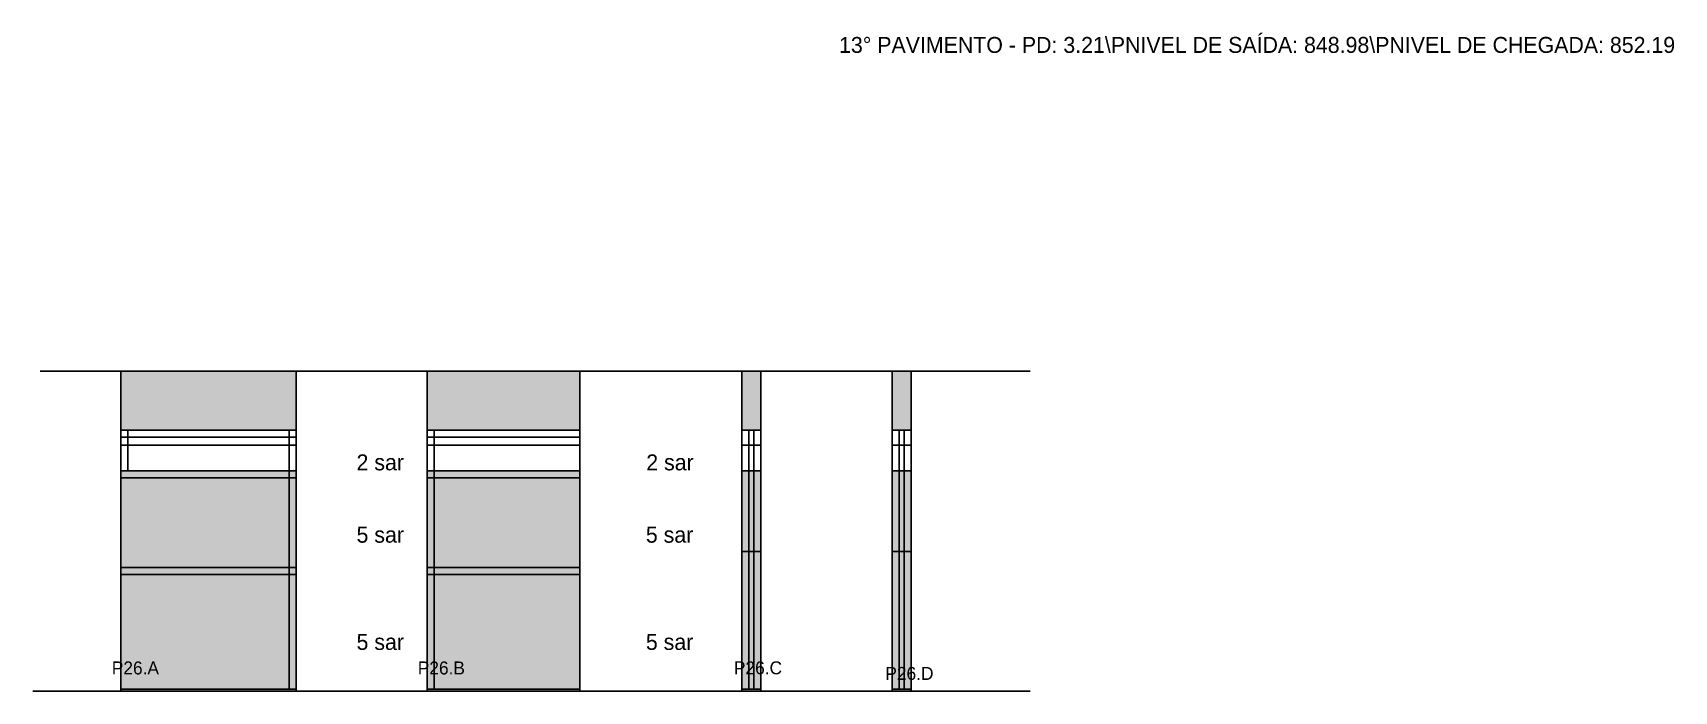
# Model space of a CAD drawing. Header units: metres. Extents: x 7983 to 9629, y 5296 to 5957.
import ezdxf

# ---------------------------------------------------------------- set-up
doc = ezdxf.new("R2010")
doc.units = ezdxf.units.M
for name, color, linetype in [('COTA', 7, 'Continuous'), ('Hachura', 7, 'Continuous'), ('NOMENCLATURA', 7, 'Continuous'), ('Nível', 7, 'Continuous'), ('Painéis', 7, 'Continuous'), ('SARR_2.2x7', 7, 'Continuous'), ('Texto Seção', 7, 'Continuous')]:
    doc.layers.add(name, color=color, linetype=linetype)

msp = doc.modelspace()

# ---------------------------------------------------------------- hatches: boundary and pattern name
at = {"layer": 'COTA'}
h = msp.add_hatch(color=7, dxfattribs=at)
h.dxf.hatch_style = 1
h.paths.add_polyline_path([(8247.2, 5617.4), (8071.2, 5617.4), (8071.2, 5617.4), (8071.2, 5558.4), (8071.2, 5558.4), (8247.2, 5558.4), (8247.2, 5558.4), (8247.2, 5617.4)])
h = msp.add_hatch(color=7, dxfattribs=at)
h.dxf.hatch_style = 1
h.paths.add_polyline_path([(8531.6, 5617.4), (8378.6, 5617.4), (8378.6, 5617.4), (8378.6, 5558.4), (8378.6, 5558.4), (8531.6, 5558.4), (8531.6, 5558.4), (8531.6, 5617.4)])
h = msp.add_hatch(color=7, dxfattribs=at)
h.dxf.hatch_style = 1
h.paths.add_polyline_path([(8713.3, 5617.4), (8694.3, 5617.4), (8694.3, 5617.4), (8694.3, 5558.4), (8694.3, 5558.4), (8713.3, 5558.4), (8713.3, 5558.4), (8713.3, 5617.4)])
h = msp.add_hatch(color=7, dxfattribs=at)
h.dxf.hatch_style = 1
h.paths.add_polyline_path([(8864.1, 5617.4), (8845.1, 5617.4), (8845.1, 5617.4), (8845.1, 5558.4), (8845.1, 5558.4), (8864.1, 5558.4), (8864.1, 5558.4), (8864.1, 5617.4)])
at = {"layer": 'Hachura'}
h = msp.add_hatch(color=7, dxfattribs=at)
h.dxf.hatch_style = 1
h.paths.add_polyline_path([(8247.2, 5517.4), (8071.2, 5517.4), (8071.2, 5517.4), (8071.2, 5296.4), (8071.2, 5296.4), (8247.2, 5296.4), (8247.2, 5296.4), (8247.2, 5517.4)])
h = msp.add_hatch(color=7, dxfattribs=at)
h.dxf.hatch_style = 1
h.paths.add_polyline_path([(8531.6, 5517.4), (8378.6, 5517.4), (8378.6, 5517.4), (8378.6, 5296.4), (8378.6, 5296.4), (8531.6, 5296.4), (8531.6, 5296.4), (8531.6, 5517.4)])
h = msp.add_hatch(color=7, dxfattribs=at)
h.dxf.hatch_style = 1
h.paths.add_polyline_path([(8713.3, 5517.4), (8694.3, 5517.4), (8694.3, 5517.4), (8694.3, 5296.4), (8694.3, 5296.4), (8713.3, 5296.4), (8713.3, 5296.4), (8713.3, 5517.4)])
h = msp.add_hatch(color=7, dxfattribs=at)
h.dxf.hatch_style = 1
h.paths.add_polyline_path([(8864.1, 5517.4), (8845.1, 5517.4), (8845.1, 5517.4), (8845.1, 5296.4), (8845.1, 5296.4), (8864.1, 5296.4), (8864.1, 5296.4), (8864.1, 5517.4)])

# ---------------------------------------------------------------- linework, layer by layer
at = {"layer": 'COTA', "color": 7, "lineweight": 25}
for p, q in [((8247.2, 5617.4), (8071.2, 5617.4)), ((8071.2, 5558.4), (8071.2, 5617.4)), ((8247.2, 5558.4), (8247.2, 5617.4)), ((8531.6, 5617.4), (8378.6, 5617.4)), ((8378.6, 5558.4), (8378.6, 5617.4)), ((8531.6, 5558.4), (8531.6, 5617.4))]:
    msp.add_line(p, q, dxfattribs=at)
for points in [[(8713.3, 5558.4), (8713.3, 5617.4), (8694.3, 5617.4), (8694.3, 5558.4)], [(8864.1, 5558.4), (8864.1, 5617.4), (8845.1, 5617.4), (8845.1, 5558.4)]]:
    msp.add_lwpolyline(points, dxfattribs=at)
at = {"layer": 'Nível', "color": 7, "lineweight": 25}
for p, q in [((7990.4, 5617.4), (8983.2, 5617.4)), ((7983, 5296.4), (8983.2, 5296.4))]:
    msp.add_line(p, q, dxfattribs=at)
at = {"layer": 'Painéis', "color": 7, "lineweight": 25}
for p, q in [((8071.2, 5517.4), (8071.2, 5558.4)), ((8247.2, 5558.4), (8071.2, 5558.4)), ((8247.2, 5517.4), (8247.2, 5558.4)), ((8531.6, 5558.4), (8378.6, 5558.4)), ((8378.6, 5517.4), (8378.6, 5558.4)), ((8531.6, 5517.4), (8531.6, 5558.4)), ((8694.3, 5558.4), (8713.3, 5558.4)), ((8694.3, 5517.4), (8694.3, 5558.4)), ((8713.3, 5517.4), (8713.3, 5558.4)), ((8845.1, 5558.4), (8864.1, 5558.4)), ((8845.1, 5517.4), (8845.1, 5558.4)), ((8864.1, 5517.4), (8864.1, 5558.4)), ((8071.2, 5543.4), (8247.2, 5543.4)), ((8378.6, 5543.4), (8531.6, 5543.4)), ((8694.3, 5543.4), (8713.3, 5543.4)), ((8845.1, 5543.4), (8864.1, 5543.4)), ((8071.2, 5517.4), (8071.2, 5420.4)), ((8247.2, 5517.4), (8071.2, 5517.4)), ((8247.2, 5420.4), (8247.2, 5517.4)), ((8378.6, 5517.4), (8378.6, 5420.4)), ((8531.6, 5517.4), (8378.6, 5517.4)), ((8531.6, 5420.4), (8531.6, 5517.4)), ((8694.3, 5517.4), (8694.3, 5298.4)), ((8694.3, 5517.4), (8713.3, 5517.4)), ((8713.3, 5298.4), (8713.3, 5517.4)), ((8845.1, 5517.4), (8845.1, 5436.4)), ((8845.1, 5517.4), (8864.1, 5517.4)), ((8864.1, 5436.4), (8864.1, 5517.4)), ((8713.3, 5436.4), (8694.3, 5436.4)), ((8845.1, 5436.4), (8845.1, 5298.4)), ((8864.1, 5436.4), (8845.1, 5436.4)), ((8864.1, 5298.4), (8864.1, 5436.4)), ((8071.2, 5420.4), (8071.2, 5296.4)), ((8071.2, 5420.4), (8247.2, 5420.4)), ((8247.2, 5420.4), (8071.2, 5420.4)), ((8247.2, 5296.4), (8247.2, 5420.4)), ((8378.6, 5420.4), (8378.6, 5296.4)), ((8378.6, 5420.4), (8531.6, 5420.4)), ((8531.6, 5420.4), (8378.6, 5420.4)), ((8531.6, 5296.4), (8531.6, 5420.4)), ((8071.2, 5298.4), (8247.2, 5298.4)), ((8378.6, 5298.4), (8531.6, 5298.4)), ((8694.3, 5298.4), (8713.3, 5298.4)), ((8845.1, 5298.4), (8864.1, 5298.4))]:
    msp.add_line(p, q, dxfattribs=at)
for points in [[(8247.2, 5298.4), (8071.2, 5298.4), (8071.2, 5296.4), (8247.2, 5296.4)], [(8531.6, 5298.4), (8378.6, 5298.4), (8378.6, 5296.4), (8531.6, 5296.4)], [(8694.3, 5298.4), (8713.3, 5298.4), (8713.3, 5296.4), (8694.3, 5296.4)], [(8845.1, 5298.4), (8864.1, 5298.4), (8864.1, 5296.4), (8845.1, 5296.4)]]:
    msp.add_lwpolyline(points, close=True, dxfattribs=at)
at = {"layer": 'SARR_2.2x7', "color": 7, "lineweight": 25}
for p, q in [((8247.2, 5551.4), (8071.2, 5551.4)), ((8078.2, 5517.4), (8078.2, 5558.4)), ((8240.2, 5517.4), (8240.2, 5558.4)), ((8531.6, 5551.4), (8378.6, 5551.4)), ((8385.6, 5517.4), (8385.6, 5558.4)), ((8701.3, 5517.4), (8701.3, 5558.4)), ((8706.2, 5517.4), (8706.2, 5558.4)), ((8852.1, 5517.4), (8852.1, 5558.4)), ((8857, 5517.4), (8857, 5558.4)), ((8240.2, 5420.4), (8240.2, 5517.4)), ((8385.6, 5420.4), (8385.6, 5517.4)), ((8701.3, 5436.4), (8701.3, 5517.4)), ((8706.3, 5436.4), (8706.3, 5517.4)), ((8852.1, 5436.4), (8852.1, 5517.4)), ((8857.1, 5436.4), (8857.1, 5517.4)), ((8247.2, 5510.4), (8071.2, 5510.4)), ((8531.6, 5510.4), (8378.6, 5510.4)), ((8701.3, 5436.4), (8701.3, 5298.4)), ((8706.3, 5436.4), (8706.3, 5298.4)), ((8852.1, 5436.4), (8852.1, 5298.4)), ((8857.1, 5436.4), (8857.1, 5298.4)), ((8240.2, 5298.4), (8240.2, 5420.4)), ((8385.6, 5298.4), (8385.6, 5420.4)), ((8247.2, 5413.4), (8071.2, 5413.4)), ((8531.6, 5413.4), (8378.6, 5413.4)), ((8078.2, 5298.4), (8078.2, 5298.4)), ((8240.2, 5298.4), (8240.2, 5298.4)), ((8385.6, 5298.4), (8385.6, 5298.4)), ((8524.6, 5298.4), (8524.6, 5298.4))]:
    msp.add_line(p, q, dxfattribs=at)

# ---------------------------------------------------------------- texts
at = {"layer": 'NOMENCLATURA', "color": 7, "lineweight": 25}
for s, p in [('13° PAVIMENTO - PD: 3.21\\PNIVEL DE SAÍDA: 848.98\\PNIVEL DE CHEGADA: 852.19', (8791.7, 5936.9)), ('2 sar', (8307.7, 5518)), ('2 sar', (8598.3, 5518)), ('5 sar', (8307.7, 5445.4)), ('5 sar', (8597.9, 5445.4)), ('5 sar', (8307.7, 5337.8)), ('5 sar', (8597.9, 5337.8))]:
    msp.add_text(s, height=16, dxfattribs=at).set_placement(p)
at = {"layer": 'Texto Seção', "color": 7, "lineweight": 25}
for s, p in [('P26.A', (8062.2, 5313.2)), ('P26.B', (8369.1, 5313.2)), ('P26.C', (8686.2, 5313.3)), ('P26.D', (8838.1, 5307.7))]:
    msp.add_text(s, height=13, dxfattribs=at).set_placement(p)

doc.saveas('drawing.dxf')
